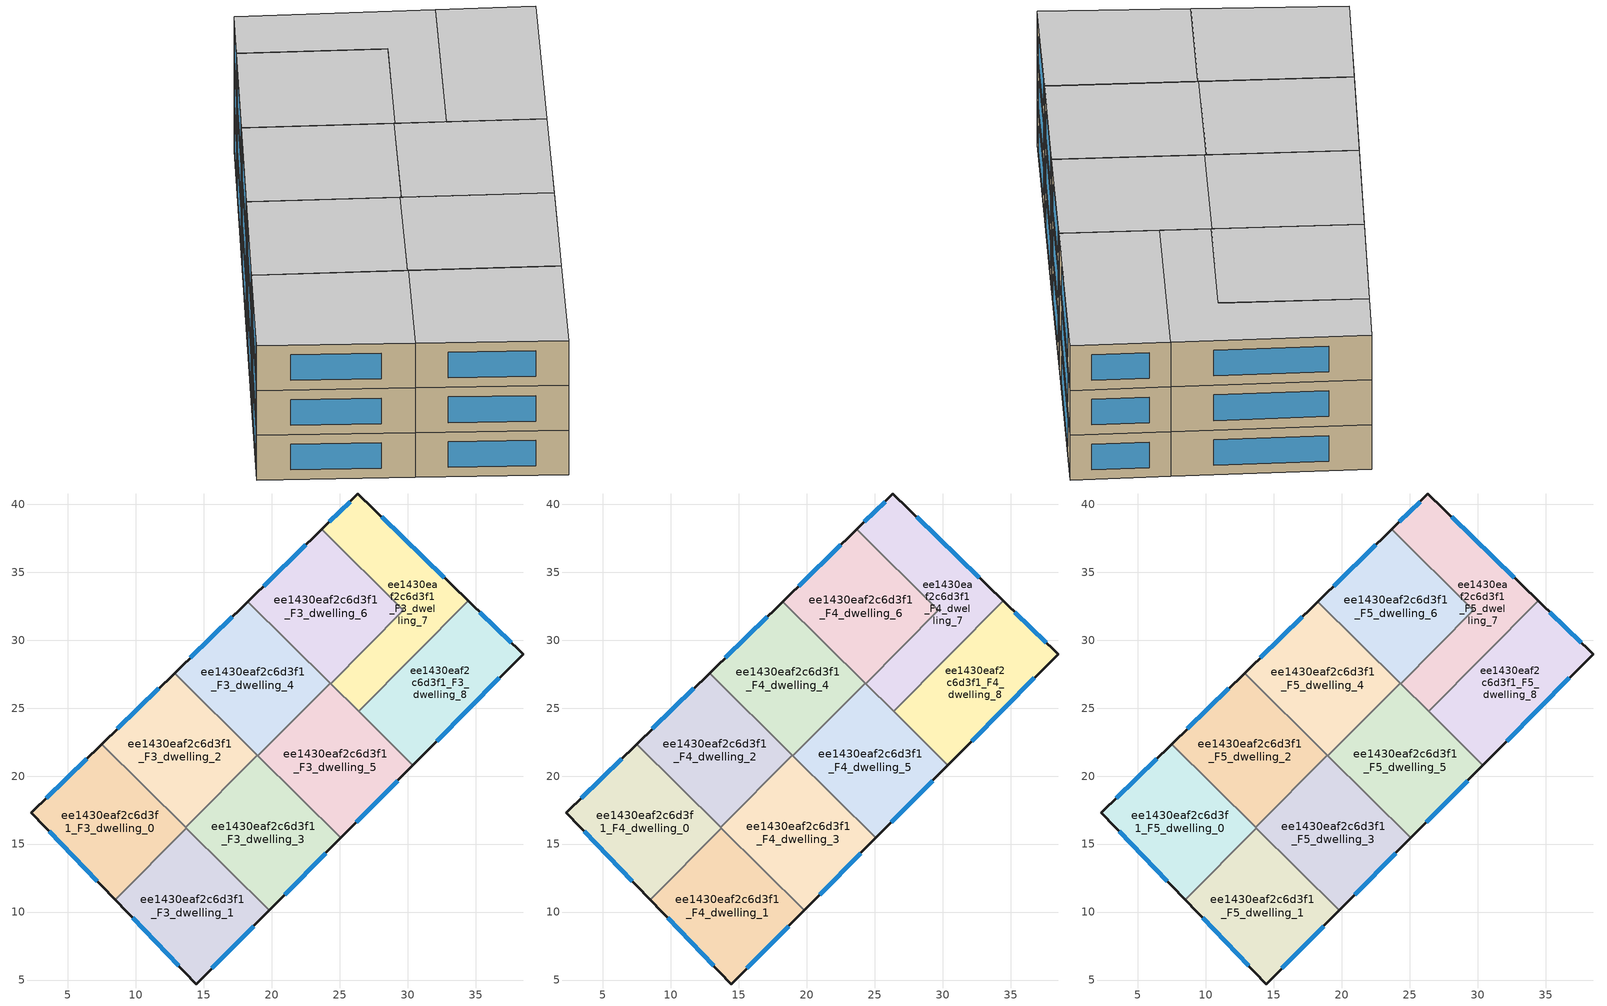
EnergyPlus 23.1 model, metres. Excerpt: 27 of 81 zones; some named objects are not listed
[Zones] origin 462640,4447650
ee1430eaf2c6d3f1_F3_dwelling_0
 floor to ee1430eaf2c6d3f1_F2_dwelling_0 (EU_floor_Construction): 13.72,16.18 8.49,10.9 2.33,17.31 7.49,22.35 z9
 wall outside (EU_wall_Construction): 7.49,22.35 2.33,17.31 8.49,10.9 z9:12
 wall to ee1430eaf2c6d3f1_F3_dwelling_1 (EU_wall_Construction): 8.49,10.9 13.72,16.18 z9:12
 wall to ee1430eaf2c6d3f1_F3_dwelling_2 (EU_wall_Construction): 13.68,16.22 7.49,22.35 z9:12
 wall to ee1430eaf2c6d3f1_F3_dwelling_3 (EU_wall_Construction): 13.72,16.18 13.68,16.22 z9:12
 window (EU_Window_Construction): 3.65,15.94 7.17,12.27 / 6.39,21.27 3.43,18.39 z9.64:11.36
ee1430eaf2c6d3f1_F3_dwelling_1
 floor to ee1430eaf2c6d3f1_F2_dwelling_1 (EU_floor_Construction): 19.82,10.13 14.44,4.71 8.49,10.9 13.72,16.18 z9
 wall outside (EU_wall_Construction): 8.49,10.9 14.44,4.71 19.82,10.13 z9:12
 wall to ee1430eaf2c6d3f1_F3_dwelling_3 (EU_wall_Construction): 19.82,10.13 13.72,16.18 z9:12
 window (EU_Window_Construction): 9.76,9.57 13.17,6.03 / 15.59,5.87 18.67,8.97 z9.64:11.36
ee1430eaf2c6d3f1_F3_dwelling_2
 floor to ee1430eaf2c6d3f1_F2_dwelling_2 (EU_floor_Construction): 18.95,21.54 13.68,16.22 7.49,22.35 12.85,27.58 z9
 wall outside (EU_wall_Construction): 12.85,27.58 7.49,22.35 z9:12
 wall to ee1430eaf2c6d3f1_F3_dwelling_3 (EU_wall_Construction): 13.68,16.22 18.95,21.54 z9:12
 wall to ee1430eaf2c6d3f1_F3_dwelling_4 (EU_wall_Construction): 18.95,21.54 12.85,27.58 z9:12
 window (EU_Window_Construction): 11.7,26.46 8.64,23.47 z9.64:11.36
ee1430eaf2c6d3f1_F3_dwelling_3
 floor to ee1430eaf2c6d3f1_F2_dwelling_3 (EU_floor_Construction): 25.09,15.45 19.82,10.13 13.68,16.22 18.95,21.54 z9
 wall outside (EU_wall_Construction): 19.82,10.13 25.09,15.45 z9:12
 wall to ee1430eaf2c6d3f1_F3_dwelling_5 (EU_wall_Construction): 25.09,15.45 18.99,21.49 z9:12
 wall to ee1430eaf2c6d3f1_F3_dwelling_4 (EU_wall_Construction): 18.99,21.49 18.95,21.54 z9:12
 window (EU_Window_Construction): 20.95,11.27 23.96,14.31 z9.64:11.36
ee1430eaf2c6d3f1_F3_dwelling_4
 floor to ee1430eaf2c6d3f1_F2_dwelling_4 (EU_floor_Construction): 24.3,26.85 18.99,21.49 12.85,27.58 18.25,32.85 z9
 wall outside (EU_wall_Construction): 18.25,32.85 12.85,27.58 z9:12
 wall to ee1430eaf2c6d3f1_F3_dwelling_5 (EU_wall_Construction): 18.99,21.49 24.3,26.85 z9:12
 wall to ee1430eaf2c6d3f1_F3_dwelling_6 (EU_wall_Construction): 24.3,26.85 18.25,32.85 z9:12
 window (EU_Window_Construction): 17.09,31.72 14.01,28.71 z9.64:11.36
ee1430eaf2c6d3f1_F3_dwelling_5
 floor to ee1430eaf2c6d3f1_F2_dwelling_5 (EU_floor_Construction): 30.4,20.8 25.09,15.45 18.99,21.49 24.3,26.85 z9
 wall outside (EU_wall_Construction): 25.09,15.45 30.4,20.8 z9:12
 wall to ee1430eaf2c6d3f1_F3_dwelling_8 (EU_wall_Construction): 30.4,20.8 26.39,24.78 z9:12
 wall to ee1430eaf2c6d3f1_F3_dwelling_7 (EU_wall_Construction): 26.39,24.78 24.34,26.8 z9:12
 wall to ee1430eaf2c6d3f1_F3_dwelling_6 (EU_wall_Construction): 24.34,26.8 24.3,26.85 z9:12
 window (EU_Window_Construction): 26.23,16.6 29.26,19.66 z9.64:11.36
ee1430eaf2c6d3f1_F3_dwelling_6
 floor to ee1430eaf2c6d3f1_F2_dwelling_6 (EU_floor_Construction): 29.69,32.2 24.34,26.8 18.25,32.85 23.68,38.15 z9
 wall outside (EU_wall_Construction): 23.68,38.15 18.25,32.85 z9:12
 wall to ee1430eaf2c6d3f1_F3_dwelling_7 (EU_wall_Construction): 24.34,26.8 29.69,32.2 23.68,38.15 z9:12
 window (EU_Window_Construction): 22.52,37.02 19.41,33.98 z9.64:11.36
ee1430eaf2c6d3f1_F3_dwelling_7
 floor to ee1430eaf2c6d3f1_F2_dwelling_7 (EU_floor_Construction): 34.44,32.9 26.39,24.78 24.34,26.8 29.69,32.2 23.68,38.15 26.35,40.76 z9
 wall outside (EU_wall_Construction): 34.44,32.9 26.35,40.76 23.68,38.15 z9:12
 wall to ee1430eaf2c6d3f1_F3_dwelling_8 (EU_wall_Construction): 26.39,24.78 34.44,32.9 z9:12
 window (EU_Window_Construction): 25.78,40.2 24.25,38.71 / 32.71,34.59 28.08,39.07 z9.64:11.36
ee1430eaf2c6d3f1_F3_dwelling_8
 floor to ee1430eaf2c6d3f1_F2_dwelling_8 (EU_floor_Construction): 38.49,28.97 30.4,20.8 26.39,24.78 34.44,32.9 z9
 wall outside (EU_wall_Construction): 30.4,20.8 38.49,28.97 34.44,32.9 z9:12
 window (EU_Window_Construction): 37.63,29.82 35.31,32.06 / 32.13,22.55 36.76,27.23 z9.64:11.36
ee1430eaf2c6d3f1_F4_dwelling_0
 floor to ee1430eaf2c6d3f1_F3_dwelling_0 (EU_floor_Construction): 13.72,16.18 8.49,10.9 2.33,17.31 7.49,22.35 z12
 wall outside (EU_wall_Construction): 7.49,22.35 2.33,17.31 8.49,10.9 z12:15
 wall to ee1430eaf2c6d3f1_F4_dwelling_1 (EU_wall_Construction): 8.49,10.9 13.72,16.18 z12:15
 wall to ee1430eaf2c6d3f1_F4_dwelling_2 (EU_wall_Construction): 13.68,16.22 7.49,22.35 z12:15
 wall to ee1430eaf2c6d3f1_F4_dwelling_3 (EU_wall_Construction): 13.72,16.18 13.68,16.22 z12:15
 window (EU_Window_Construction): 3.65,15.94 7.17,12.27 / 6.39,21.27 3.43,18.39 z12.64:14.36
ee1430eaf2c6d3f1_F4_dwelling_1
 floor to ee1430eaf2c6d3f1_F3_dwelling_1 (EU_floor_Construction): 19.82,10.13 14.44,4.71 8.49,10.9 13.72,16.18 z12
 wall outside (EU_wall_Construction): 8.49,10.9 14.44,4.71 19.82,10.13 z12:15
 wall to ee1430eaf2c6d3f1_F4_dwelling_3 (EU_wall_Construction): 19.82,10.13 13.72,16.18 z12:15
 window (EU_Window_Construction): 9.76,9.57 13.17,6.03 / 15.59,5.87 18.67,8.97 z12.64:14.36
ee1430eaf2c6d3f1_F4_dwelling_2
 floor to ee1430eaf2c6d3f1_F3_dwelling_2 (EU_floor_Construction): 18.95,21.54 13.68,16.22 7.49,22.35 12.85,27.58 z12
 wall outside (EU_wall_Construction): 12.85,27.58 7.49,22.35 z12:15
 wall to ee1430eaf2c6d3f1_F4_dwelling_3 (EU_wall_Construction): 13.68,16.22 18.95,21.54 z12:15
 wall to ee1430eaf2c6d3f1_F4_dwelling_4 (EU_wall_Construction): 18.95,21.54 12.85,27.58 z12:15
 window (EU_Window_Construction): 11.7,26.46 8.64,23.47 z12.64:14.36
ee1430eaf2c6d3f1_F4_dwelling_3
 floor to ee1430eaf2c6d3f1_F3_dwelling_3 (EU_floor_Construction): 25.09,15.45 19.82,10.13 13.68,16.22 18.95,21.54 z12
 wall outside (EU_wall_Construction): 19.82,10.13 25.09,15.45 z12:15
 wall to ee1430eaf2c6d3f1_F4_dwelling_5 (EU_wall_Construction): 25.09,15.45 18.99,21.49 z12:15
 wall to ee1430eaf2c6d3f1_F4_dwelling_4 (EU_wall_Construction): 18.99,21.49 18.95,21.54 z12:15
 window (EU_Window_Construction): 20.95,11.27 23.96,14.31 z12.64:14.36
ee1430eaf2c6d3f1_F4_dwelling_4
 floor to ee1430eaf2c6d3f1_F3_dwelling_4 (EU_floor_Construction): 24.3,26.85 18.99,21.49 12.85,27.58 18.25,32.85 z12
 wall outside (EU_wall_Construction): 18.25,32.85 12.85,27.58 z12:15
 wall to ee1430eaf2c6d3f1_F4_dwelling_5 (EU_wall_Construction): 18.99,21.49 24.3,26.85 z12:15
 wall to ee1430eaf2c6d3f1_F4_dwelling_6 (EU_wall_Construction): 24.3,26.85 18.25,32.85 z12:15
 window (EU_Window_Construction): 17.09,31.72 14.01,28.71 z12.64:14.36
ee1430eaf2c6d3f1_F4_dwelling_5
 floor to ee1430eaf2c6d3f1_F3_dwelling_5 (EU_floor_Construction): 30.4,20.8 25.09,15.45 18.99,21.49 24.3,26.85 z12
 wall outside (EU_wall_Construction): 25.09,15.45 30.4,20.8 z12:15
 wall to ee1430eaf2c6d3f1_F4_dwelling_8 (EU_wall_Construction): 30.4,20.8 26.39,24.78 z12:15
 wall to ee1430eaf2c6d3f1_F4_dwelling_7 (EU_wall_Construction): 26.39,24.78 24.34,26.8 z12:15
 wall to ee1430eaf2c6d3f1_F4_dwelling_6 (EU_wall_Construction): 24.34,26.8 24.3,26.85 z12:15
 window (EU_Window_Construction): 26.23,16.6 29.26,19.66 z12.64:14.36
ee1430eaf2c6d3f1_F4_dwelling_6
 floor to ee1430eaf2c6d3f1_F3_dwelling_6 (EU_floor_Construction): 29.69,32.2 24.34,26.8 18.25,32.85 23.68,38.15 z12
 wall outside (EU_wall_Construction): 23.68,38.15 18.25,32.85 z12:15
 wall to ee1430eaf2c6d3f1_F4_dwelling_7 (EU_wall_Construction): 24.34,26.8 29.69,32.2 23.68,38.15 z12:15
 window (EU_Window_Construction): 22.52,37.02 19.41,33.98 z12.64:14.36
ee1430eaf2c6d3f1_F4_dwelling_7
 floor to ee1430eaf2c6d3f1_F3_dwelling_7 (EU_floor_Construction): 34.44,32.9 26.39,24.78 24.34,26.8 29.69,32.2 23.68,38.15 26.35,40.76 z12
 wall outside (EU_wall_Construction): 34.44,32.9 26.35,40.76 23.68,38.15 z12:15
 wall to ee1430eaf2c6d3f1_F4_dwelling_8 (EU_wall_Construction): 26.39,24.78 34.44,32.9 z12:15
 window (EU_Window_Construction): 25.78,40.2 24.25,38.71 / 32.71,34.59 28.08,39.07 z12.64:14.36
ee1430eaf2c6d3f1_F4_dwelling_8
 floor to ee1430eaf2c6d3f1_F3_dwelling_8 (EU_floor_Construction): 38.49,28.97 30.4,20.8 26.39,24.78 34.44,32.9 z12
 wall outside (EU_wall_Construction): 30.4,20.8 38.49,28.97 34.44,32.9 z12:15
 window (EU_Window_Construction): 37.63,29.82 35.31,32.06 / 32.13,22.55 36.76,27.23 z12.64:14.36
ee1430eaf2c6d3f1_F5_dwelling_0
 floor to ee1430eaf2c6d3f1_F4_dwelling_0 (EU_floor_Construction): 13.72,16.18 8.49,10.9 2.33,17.31 7.49,22.35 z15
 wall outside (EU_wall_Construction): 7.49,22.35 2.33,17.31 8.49,10.9 z15:18
 wall to ee1430eaf2c6d3f1_F5_dwelling_1 (EU_wall_Construction): 8.49,10.9 13.72,16.18 z15:18
 wall to ee1430eaf2c6d3f1_F5_dwelling_2 (EU_wall_Construction): 13.68,16.22 7.49,22.35 z15:18
 wall to ee1430eaf2c6d3f1_F5_dwelling_3 (EU_wall_Construction): 13.72,16.18 13.68,16.22 z15:18
 window (EU_Window_Construction): 3.65,15.94 7.17,12.27 / 6.39,21.27 3.43,18.39 z15.64:17.36
 ceiling to ee1430eaf2c6d3f1_F6_dwelling_0 (EU_floor_Construction): 8.49,10.9 13.72,16.18 7.49,22.35 2.33,17.31 z18
ee1430eaf2c6d3f1_F5_dwelling_1
 floor to ee1430eaf2c6d3f1_F4_dwelling_1 (EU_floor_Construction): 19.82,10.13 14.44,4.71 8.49,10.9 13.72,16.18 z15
 wall outside (EU_wall_Construction): 8.49,10.9 14.44,4.71 19.82,10.13 z15:18
 wall to ee1430eaf2c6d3f1_F5_dwelling_3 (EU_wall_Construction): 19.82,10.13 13.72,16.18 z15:18
 window (EU_Window_Construction): 9.76,9.57 13.17,6.03 / 15.59,5.87 18.67,8.97 z15.64:17.36
 ceiling to ee1430eaf2c6d3f1_F6_dwelling_1 (EU_floor_Construction): 14.44,4.71 19.82,10.13 13.72,16.18 8.49,10.9 z18
ee1430eaf2c6d3f1_F5_dwelling_2
 floor to ee1430eaf2c6d3f1_F4_dwelling_2 (EU_floor_Construction): 18.95,21.54 13.68,16.22 7.49,22.35 12.85,27.58 z15
 wall outside (EU_wall_Construction): 12.85,27.58 7.49,22.35 z15:18
 wall to ee1430eaf2c6d3f1_F5_dwelling_3 (EU_wall_Construction): 13.68,16.22 18.95,21.54 z15:18
 wall to ee1430eaf2c6d3f1_F5_dwelling_4 (EU_wall_Construction): 18.95,21.54 12.85,27.58 z15:18
 window (EU_Window_Construction): 11.7,26.46 8.64,23.47 z15.64:17.36
 ceiling to ee1430eaf2c6d3f1_F6_dwelling_2 (EU_floor_Construction): 13.68,16.22 18.95,21.54 12.85,27.58 7.49,22.35 z18
ee1430eaf2c6d3f1_F5_dwelling_3
 floor to ee1430eaf2c6d3f1_F4_dwelling_3 (EU_floor_Construction): 25.09,15.45 19.82,10.13 13.68,16.22 18.95,21.54 z15
 wall outside (EU_wall_Construction): 19.82,10.13 25.09,15.45 z15:18
 wall to ee1430eaf2c6d3f1_F5_dwelling_5 (EU_wall_Construction): 25.09,15.45 18.99,21.49 z15:18
 wall to ee1430eaf2c6d3f1_F5_dwelling_4 (EU_wall_Construction): 18.99,21.49 18.95,21.54 z15:18
 window (EU_Window_Construction): 20.95,11.27 23.96,14.31 z15.64:17.36
 ceiling to ee1430eaf2c6d3f1_F6_dwelling_3 (EU_floor_Construction): 19.82,10.13 25.09,15.45 18.95,21.54 13.68,16.22 z18
ee1430eaf2c6d3f1_F5_dwelling_4
 floor to ee1430eaf2c6d3f1_F4_dwelling_4 (EU_floor_Construction): 24.3,26.85 18.99,21.49 12.85,27.58 18.25,32.85 z15
 wall outside (EU_wall_Construction): 18.25,32.85 12.85,27.58 z15:18
 wall to ee1430eaf2c6d3f1_F5_dwelling_5 (EU_wall_Construction): 18.99,21.49 24.3,26.85 z15:18
 wall to ee1430eaf2c6d3f1_F5_dwelling_6 (EU_wall_Construction): 24.3,26.85 18.25,32.85 z15:18
 window (EU_Window_Construction): 17.09,31.72 14.01,28.71 z15.64:17.36
 ceiling to ee1430eaf2c6d3f1_F6_dwelling_4 (EU_floor_Construction): 18.99,21.49 24.3,26.85 18.25,32.85 12.85,27.58 z18
ee1430eaf2c6d3f1_F5_dwelling_5
 floor to ee1430eaf2c6d3f1_F4_dwelling_5 (EU_floor_Construction): 30.4,20.8 25.09,15.45 18.99,21.49 24.3,26.85 z15
 wall outside (EU_wall_Construction): 25.09,15.45 30.4,20.8 z15:18
 wall to ee1430eaf2c6d3f1_F5_dwelling_8 (EU_wall_Construction): 30.4,20.8 26.39,24.78 z15:18
 wall to ee1430eaf2c6d3f1_F5_dwelling_7 (EU_wall_Construction): 26.39,24.78 24.34,26.8 z15:18
 wall to ee1430eaf2c6d3f1_F5_dwelling_6 (EU_wall_Construction): 24.34,26.8 24.3,26.85 z15:18
 window (EU_Window_Construction): 26.23,16.6 29.26,19.66 z15.64:17.36
 ceiling to ee1430eaf2c6d3f1_F6_dwelling_5 (EU_floor_Construction): 25.09,15.45 30.4,20.8 24.3,26.85 18.99,21.49 z18
ee1430eaf2c6d3f1_F5_dwelling_6
 floor to ee1430eaf2c6d3f1_F4_dwelling_6 (EU_floor_Construction): 29.69,32.2 24.34,26.8 18.25,32.85 23.68,38.15 z15
 wall outside (EU_wall_Construction): 23.68,38.15 18.25,32.85 z15:18
 wall to ee1430eaf2c6d3f1_F5_dwelling_7 (EU_wall_Construction): 24.34,26.8 29.69,32.2 23.68,38.15 z15:18
 window (EU_Window_Construction): 22.52,37.02 19.41,33.98 z15.64:17.36
 ceiling to ee1430eaf2c6d3f1_F6_dwelling_6 (EU_floor_Construction): 24.34,26.8 29.69,32.2 23.68,38.15 18.25,32.85 z18
ee1430eaf2c6d3f1_F5_dwelling_7
 floor to ee1430eaf2c6d3f1_F4_dwelling_7 (EU_floor_Construction): 34.44,32.9 26.39,24.78 24.34,26.8 29.69,32.2 23.68,38.15 26.35,40.76 z15
 wall outside (EU_wall_Construction): 34.44,32.9 26.35,40.76 23.68,38.15 z15:18
 wall to ee1430eaf2c6d3f1_F5_dwelling_8 (EU_wall_Construction): 26.39,24.78 34.44,32.9 z15:18
 window (EU_Window_Construction): 25.78,40.2 24.25,38.71 / 32.71,34.59 28.08,39.07 z15.64:17.36
 ceiling to ee1430eaf2c6d3f1_F6_dwelling_7 (EU_floor_Construction): 26.39,24.78 34.44,32.9 26.35,40.76 23.68,38.15 29.69,32.2 24.34,26.8 z18
ee1430eaf2c6d3f1_F5_dwelling_8
 floor to ee1430eaf2c6d3f1_F4_dwelling_8 (EU_floor_Construction): 38.49,28.97 30.4,20.8 26.39,24.78 34.44,32.9 z15
 wall outside (EU_wall_Construction): 30.4,20.8 38.49,28.97 34.44,32.9 z15:18
 window (EU_Window_Construction): 37.63,29.82 35.31,32.06 / 32.13,22.55 36.76,27.23 z15.64:17.36
 ceiling to ee1430eaf2c6d3f1_F6_dwelling_8 (EU_floor_Construction): 30.4,20.8 38.49,28.97 34.44,32.9 26.39,24.78 z18
[Building]
EU S2 Campaign: North Axis=0; Terrain=City; Solar Distribution=FullExterior
[Site:Location]
Yerevan-Zvartnots.Intl.AP: Latitude=40.15; Longitude=44.383; Time Zone=4; Elevation=854
[SizingPeriod:WeatherFileDays]
AnnualSizingPeriod: Begin Month=1; Begin Day of Month=1; End Month=12; End Day of Month=31; Day of Week for Start Day=Monday; Use Weather File Daylight Saving Period=No; Use Weather File Rain and Snow Indicators=No
[MATERIAL]
EU_InternalMass_Material: Roughness=MediumRough; Thickness=0.1; Conductivity=1; Density=1800; Specific Heat=900; Thermal Absorptance=0.9; Solar Absorptance=0.7; Visible Absorptance=0.7
[MATERIAL:NOMASS] Roughness=MediumRough; Thermal Absorptance=0.9; Solar Absorptance=0.7; Visible Absorptance=0.7
Name | Thermal Resistance
EU_wall_NoMass | 1.05043
EU_floor_NoMass | 0.478065
[WINDOWMATERIAL:SIMPLEGLAZINGSYSTEM]
EU_Window_SimpleGlazing: UFactor=2.5566; Solar Heat Gain Coefficient=0.75; Visible Transmittance=0.75
[CONSTRUCTION]
EU_wall_Construction: EU_wall_NoMass
EU_floor_Construction: EU_floor_NoMass
EU_Window_Construction: EU_Window_SimpleGlazing
EU_InternalMass_Construction: EU_InternalMass_Material
[ZONE] Type=1; Multiplier=1; Ceiling Height=autocalculate; Floor Area=autocalculate; Part of Total Floor Area=Yes
Name | Volume
ee1430eaf2c6d3f1_F3_dwelling_0; ee1430eaf2c6d3f1_F4_dwelling_0; ee1430eaf2c6d3f1_F5_dwelling_0 | 194.138
ee1430eaf2c6d3f1_F3_dwelling_1; ee1430eaf2c6d3f1_F4_dwelling_1; ee1430eaf2c6d3f1_F5_dwelling_1 | 194.13
ee1430eaf2c6d3f1_F3_dwelling_2; ee1430eaf2c6d3f1_F4_dwelling_2; ee1430eaf2c6d3f1_F5_dwelling_2 | 194.147
ee1430eaf2c6d3f1_F3_dwelling_3; ee1430eaf2c6d3f1_F4_dwelling_3; ee1430eaf2c6d3f1_F5_dwelling_3 | 194.153
ee1430eaf2c6d3f1_F3_dwelling_4; ee1430eaf2c6d3f1_F4_dwelling_4; ee1430eaf2c6d3f1_F5_dwelling_4 | 194.134
ee1430eaf2c6d3f1_F3_dwelling_5; ee1430eaf2c6d3f1_F4_dwelling_5; ee1430eaf2c6d3f1_F5_dwelling_5 | 194.141
ee1430eaf2c6d3f1_F3_dwelling_6; ee1430eaf2c6d3f1_F4_dwelling_6; ee1430eaf2c6d3f1_F5_dwelling_6 | 194.139
ee1430eaf2c6d3f1_F3_dwelling_7; ee1430eaf2c6d3f1_F4_dwelling_7; ee1430eaf2c6d3f1_F5_dwelling_7 | 194.127
ee1430eaf2c6d3f1_F3_dwelling_8; ee1430eaf2c6d3f1_F4_dwelling_8; ee1430eaf2c6d3f1_F5_dwelling_8 | 194.155
[INTERNALMASS] Construction=EU_InternalMass_Construction
Name | Zone or ZoneList | Surface Area
ee1430eaf2c6d3f1_F3_dwelling_0_EU_InternalMass | ee1430eaf2c6d3f1_F3_dwelling_0 | 64.7128
ee1430eaf2c6d3f1_F3_dwelling_1_EU_InternalMass | ee1430eaf2c6d3f1_F3_dwelling_1 | 64.7091
ee1430eaf2c6d3f1_F3_dwelling_2_EU_InternalMass | ee1430eaf2c6d3f1_F3_dwelling_2 | 64.714
ee1430eaf2c6d3f1_F3_dwelling_3_EU_InternalMass | ee1430eaf2c6d3f1_F3_dwelling_3 | 64.7165
ee1430eaf2c6d3f1_F3_dwelling_4_EU_InternalMass | ee1430eaf2c6d3f1_F3_dwelling_4 | 64.7122
ee1430eaf2c6d3f1_F3_dwelling_5_EU_InternalMass | ee1430eaf2c6d3f1_F3_dwelling_5 | 64.7121
ee1430eaf2c6d3f1_F3_dwelling_6_EU_InternalMass | ee1430eaf2c6d3f1_F3_dwelling_6 | 64.7114
ee1430eaf2c6d3f1_F3_dwelling_7_EU_InternalMass | ee1430eaf2c6d3f1_F3_dwelling_7 | 64.7089
ee1430eaf2c6d3f1_F3_dwelling_8_EU_InternalMass | ee1430eaf2c6d3f1_F3_dwelling_8 | 64.7163
ee1430eaf2c6d3f1_F4_dwelling_0_EU_InternalMass | ee1430eaf2c6d3f1_F4_dwelling_0 | 64.7128
ee1430eaf2c6d3f1_F4_dwelling_1_EU_InternalMass | ee1430eaf2c6d3f1_F4_dwelling_1 | 64.7091
ee1430eaf2c6d3f1_F4_dwelling_2_EU_InternalMass | ee1430eaf2c6d3f1_F4_dwelling_2 | 64.714
ee1430eaf2c6d3f1_F4_dwelling_3_EU_InternalMass | ee1430eaf2c6d3f1_F4_dwelling_3 | 64.7165
ee1430eaf2c6d3f1_F4_dwelling_4_EU_InternalMass | ee1430eaf2c6d3f1_F4_dwelling_4 | 64.7122
ee1430eaf2c6d3f1_F4_dwelling_5_EU_InternalMass | ee1430eaf2c6d3f1_F4_dwelling_5 | 64.7121
ee1430eaf2c6d3f1_F4_dwelling_6_EU_InternalMass | ee1430eaf2c6d3f1_F4_dwelling_6 | 64.7114
ee1430eaf2c6d3f1_F4_dwelling_7_EU_InternalMass | ee1430eaf2c6d3f1_F4_dwelling_7 | 64.7089
ee1430eaf2c6d3f1_F4_dwelling_8_EU_InternalMass | ee1430eaf2c6d3f1_F4_dwelling_8 | 64.7163
ee1430eaf2c6d3f1_F5_dwelling_0_EU_InternalMass | ee1430eaf2c6d3f1_F5_dwelling_0 | 64.7128
ee1430eaf2c6d3f1_F5_dwelling_1_EU_InternalMass | ee1430eaf2c6d3f1_F5_dwelling_1 | 64.7091
ee1430eaf2c6d3f1_F5_dwelling_2_EU_InternalMass | ee1430eaf2c6d3f1_F5_dwelling_2 | 64.714
ee1430eaf2c6d3f1_F5_dwelling_3_EU_InternalMass | ee1430eaf2c6d3f1_F5_dwelling_3 | 64.7165
ee1430eaf2c6d3f1_F5_dwelling_4_EU_InternalMass | ee1430eaf2c6d3f1_F5_dwelling_4 | 64.7122
ee1430eaf2c6d3f1_F5_dwelling_5_EU_InternalMass | ee1430eaf2c6d3f1_F5_dwelling_5 | 64.7121
ee1430eaf2c6d3f1_F5_dwelling_6_EU_InternalMass | ee1430eaf2c6d3f1_F5_dwelling_6 | 64.7114
ee1430eaf2c6d3f1_F5_dwelling_7_EU_InternalMass | ee1430eaf2c6d3f1_F5_dwelling_7 | 64.7089
ee1430eaf2c6d3f1_F5_dwelling_8_EU_InternalMass | ee1430eaf2c6d3f1_F5_dwelling_8 | 64.7163
[OTHEREQUIPMENT] Fuel Type=Electricity; Design Level Calculation Method=Watts/Area; Power per Zone Floor Area=1; Fraction Latent=0; Fraction Radiant=0; Fraction Lost=0; Carbon Dioxide Generation Rate=0; EndUse Subcategory=EU_Step8_InternalGains
Name | Zone or ZoneList or Space or SpaceList | Schedule
EU_Step8_InternalGain_ee1430eaf2c6d3f1_F3_dwelling_0_f000 | ee1430eaf2c6d3f1_F3_dwelling_0 | EU_Step8_GainSchedule_ee1430eaf2c6d3f1_F3_dwelling_0_f000
EU_Step8_InternalGain_ee1430eaf2c6d3f1_F3_dwelling_1_f000 | ee1430eaf2c6d3f1_F3_dwelling_1 | EU_Step8_GainSchedule_ee1430eaf2c6d3f1_F3_dwelling_1_f000
EU_Step8_InternalGain_ee1430eaf2c6d3f1_F3_dwelling_2_f000 | ee1430eaf2c6d3f1_F3_dwelling_2 | EU_Step8_GainSchedule_ee1430eaf2c6d3f1_F3_dwelling_2_f000
EU_Step8_InternalGain_ee1430eaf2c6d3f1_F3_dwelling_3_f000 | ee1430eaf2c6d3f1_F3_dwelling_3 | EU_Step8_GainSchedule_ee1430eaf2c6d3f1_F3_dwelling_3_f000
EU_Step8_InternalGain_ee1430eaf2c6d3f1_F3_dwelling_4_f000 | ee1430eaf2c6d3f1_F3_dwelling_4 | EU_Step8_GainSchedule_ee1430eaf2c6d3f1_F3_dwelling_4_f000
EU_Step8_InternalGain_ee1430eaf2c6d3f1_F3_dwelling_5_f000 | ee1430eaf2c6d3f1_F3_dwelling_5 | EU_Step8_GainSchedule_ee1430eaf2c6d3f1_F3_dwelling_5_f000
EU_Step8_InternalGain_ee1430eaf2c6d3f1_F3_dwelling_6_f000 | ee1430eaf2c6d3f1_F3_dwelling_6 | EU_Step8_GainSchedule_ee1430eaf2c6d3f1_F3_dwelling_6_f000
EU_Step8_InternalGain_ee1430eaf2c6d3f1_F3_dwelling_7_f000 | ee1430eaf2c6d3f1_F3_dwelling_7 | EU_Step8_GainSchedule_ee1430eaf2c6d3f1_F3_dwelling_7_f000
EU_Step8_InternalGain_ee1430eaf2c6d3f1_F3_dwelling_8_f000 | ee1430eaf2c6d3f1_F3_dwelling_8 | EU_Step8_GainSchedule_ee1430eaf2c6d3f1_F3_dwelling_8_f000
EU_Step8_InternalGain_ee1430eaf2c6d3f1_F4_dwelling_0_f000 | ee1430eaf2c6d3f1_F4_dwelling_0 | EU_Step8_GainSchedule_ee1430eaf2c6d3f1_F4_dwelling_0_f000
EU_Step8_InternalGain_ee1430eaf2c6d3f1_F4_dwelling_1_f000 | ee1430eaf2c6d3f1_F4_dwelling_1 | EU_Step8_GainSchedule_ee1430eaf2c6d3f1_F4_dwelling_1_f000
EU_Step8_InternalGain_ee1430eaf2c6d3f1_F4_dwelling_2_f000 | ee1430eaf2c6d3f1_F4_dwelling_2 | EU_Step8_GainSchedule_ee1430eaf2c6d3f1_F4_dwelling_2_f000
EU_Step8_InternalGain_ee1430eaf2c6d3f1_F4_dwelling_3_f000 | ee1430eaf2c6d3f1_F4_dwelling_3 | EU_Step8_GainSchedule_ee1430eaf2c6d3f1_F4_dwelling_3_f000
EU_Step8_InternalGain_ee1430eaf2c6d3f1_F4_dwelling_4_f000 | ee1430eaf2c6d3f1_F4_dwelling_4 | EU_Step8_GainSchedule_ee1430eaf2c6d3f1_F4_dwelling_4_f000
EU_Step8_InternalGain_ee1430eaf2c6d3f1_F4_dwelling_5_f000 | ee1430eaf2c6d3f1_F4_dwelling_5 | EU_Step8_GainSchedule_ee1430eaf2c6d3f1_F4_dwelling_5_f000
EU_Step8_InternalGain_ee1430eaf2c6d3f1_F4_dwelling_6_f000 | ee1430eaf2c6d3f1_F4_dwelling_6 | EU_Step8_GainSchedule_ee1430eaf2c6d3f1_F4_dwelling_6_f000
EU_Step8_InternalGain_ee1430eaf2c6d3f1_F4_dwelling_7_f000 | ee1430eaf2c6d3f1_F4_dwelling_7 | EU_Step8_GainSchedule_ee1430eaf2c6d3f1_F4_dwelling_7_f000
EU_Step8_InternalGain_ee1430eaf2c6d3f1_F4_dwelling_8_f000 | ee1430eaf2c6d3f1_F4_dwelling_8 | EU_Step8_GainSchedule_ee1430eaf2c6d3f1_F4_dwelling_8_f000
EU_Step8_InternalGain_ee1430eaf2c6d3f1_F5_dwelling_0_f000 | ee1430eaf2c6d3f1_F5_dwelling_0 | EU_Step8_GainSchedule_ee1430eaf2c6d3f1_F5_dwelling_0_f000
EU_Step8_InternalGain_ee1430eaf2c6d3f1_F5_dwelling_1_f000 | ee1430eaf2c6d3f1_F5_dwelling_1 | EU_Step8_GainSchedule_ee1430eaf2c6d3f1_F5_dwelling_1_f000
EU_Step8_InternalGain_ee1430eaf2c6d3f1_F5_dwelling_2_f000 | ee1430eaf2c6d3f1_F5_dwelling_2 | EU_Step8_GainSchedule_ee1430eaf2c6d3f1_F5_dwelling_2_f000
EU_Step8_InternalGain_ee1430eaf2c6d3f1_F5_dwelling_3_f000 | ee1430eaf2c6d3f1_F5_dwelling_3 | EU_Step8_GainSchedule_ee1430eaf2c6d3f1_F5_dwelling_3_f000
EU_Step8_InternalGain_ee1430eaf2c6d3f1_F5_dwelling_4_f000 | ee1430eaf2c6d3f1_F5_dwelling_4 | EU_Step8_GainSchedule_ee1430eaf2c6d3f1_F5_dwelling_4_f000
EU_Step8_InternalGain_ee1430eaf2c6d3f1_F5_dwelling_5_f000 | ee1430eaf2c6d3f1_F5_dwelling_5 | EU_Step8_GainSchedule_ee1430eaf2c6d3f1_F5_dwelling_5_f000
EU_Step8_InternalGain_ee1430eaf2c6d3f1_F5_dwelling_6_f000 | ee1430eaf2c6d3f1_F5_dwelling_6 | EU_Step8_GainSchedule_ee1430eaf2c6d3f1_F5_dwelling_6_f000
EU_Step8_InternalGain_ee1430eaf2c6d3f1_F5_dwelling_7_f000 | ee1430eaf2c6d3f1_F5_dwelling_7 | EU_Step8_GainSchedule_ee1430eaf2c6d3f1_F5_dwelling_7_f000
EU_Step8_InternalGain_ee1430eaf2c6d3f1_F5_dwelling_8_f000 | ee1430eaf2c6d3f1_F5_dwelling_8 | EU_Step8_GainSchedule_ee1430eaf2c6d3f1_F5_dwelling_8_f000
[ZONEVENTILATION:DESIGNFLOWRATE] Schedule=EU_AlwaysOn; Design Flow Rate Calculation Method=AirChanges/Hour; Air Changes per Hour=0.557805; Ventilation Type=Natural; Fan Pressure Rise=0; Fan Total Efficiency=1; Constant Term Coefficient=1; Temperature Term Coefficient=0; Velocity Term Coefficient=0; Velocity Squared Term Coefficient=0; Minimum Indoor Temperature=-100; Maximum Indoor Temperature=100; Delta Temperature=-100; Minimum Outdoor Temperature=-100; Maximum Outdoor Temperature=100; Maximum Wind Speed=40
Name | Zone or ZoneList or Space or SpaceList
EU_ConstantAir_ee1430eaf2c6d3f1_F3_dwelling_0 | ee1430eaf2c6d3f1_F3_dwelling_0
EU_ConstantAir_ee1430eaf2c6d3f1_F3_dwelling_1 | ee1430eaf2c6d3f1_F3_dwelling_1
EU_ConstantAir_ee1430eaf2c6d3f1_F3_dwelling_2 | ee1430eaf2c6d3f1_F3_dwelling_2
EU_ConstantAir_ee1430eaf2c6d3f1_F3_dwelling_3 | ee1430eaf2c6d3f1_F3_dwelling_3
EU_ConstantAir_ee1430eaf2c6d3f1_F3_dwelling_4 | ee1430eaf2c6d3f1_F3_dwelling_4
EU_ConstantAir_ee1430eaf2c6d3f1_F3_dwelling_5 | ee1430eaf2c6d3f1_F3_dwelling_5
EU_ConstantAir_ee1430eaf2c6d3f1_F3_dwelling_6 | ee1430eaf2c6d3f1_F3_dwelling_6
EU_ConstantAir_ee1430eaf2c6d3f1_F3_dwelling_7 | ee1430eaf2c6d3f1_F3_dwelling_7
EU_ConstantAir_ee1430eaf2c6d3f1_F3_dwelling_8 | ee1430eaf2c6d3f1_F3_dwelling_8
EU_ConstantAir_ee1430eaf2c6d3f1_F4_dwelling_0 | ee1430eaf2c6d3f1_F4_dwelling_0
EU_ConstantAir_ee1430eaf2c6d3f1_F4_dwelling_1 | ee1430eaf2c6d3f1_F4_dwelling_1
EU_ConstantAir_ee1430eaf2c6d3f1_F4_dwelling_2 | ee1430eaf2c6d3f1_F4_dwelling_2
EU_ConstantAir_ee1430eaf2c6d3f1_F4_dwelling_3 | ee1430eaf2c6d3f1_F4_dwelling_3
EU_ConstantAir_ee1430eaf2c6d3f1_F4_dwelling_4 | ee1430eaf2c6d3f1_F4_dwelling_4
EU_ConstantAir_ee1430eaf2c6d3f1_F4_dwelling_5 | ee1430eaf2c6d3f1_F4_dwelling_5
EU_ConstantAir_ee1430eaf2c6d3f1_F4_dwelling_6 | ee1430eaf2c6d3f1_F4_dwelling_6
EU_ConstantAir_ee1430eaf2c6d3f1_F4_dwelling_7 | ee1430eaf2c6d3f1_F4_dwelling_7
EU_ConstantAir_ee1430eaf2c6d3f1_F4_dwelling_8 | ee1430eaf2c6d3f1_F4_dwelling_8
EU_ConstantAir_ee1430eaf2c6d3f1_F5_dwelling_0 | ee1430eaf2c6d3f1_F5_dwelling_0
EU_ConstantAir_ee1430eaf2c6d3f1_F5_dwelling_1 | ee1430eaf2c6d3f1_F5_dwelling_1
EU_ConstantAir_ee1430eaf2c6d3f1_F5_dwelling_2 | ee1430eaf2c6d3f1_F5_dwelling_2
EU_ConstantAir_ee1430eaf2c6d3f1_F5_dwelling_3 | ee1430eaf2c6d3f1_F5_dwelling_3
EU_ConstantAir_ee1430eaf2c6d3f1_F5_dwelling_4 | ee1430eaf2c6d3f1_F5_dwelling_4
EU_ConstantAir_ee1430eaf2c6d3f1_F5_dwelling_5 | ee1430eaf2c6d3f1_F5_dwelling_5
EU_ConstantAir_ee1430eaf2c6d3f1_F5_dwelling_6 | ee1430eaf2c6d3f1_F5_dwelling_6
EU_ConstantAir_ee1430eaf2c6d3f1_F5_dwelling_7 | ee1430eaf2c6d3f1_F5_dwelling_7
EU_ConstantAir_ee1430eaf2c6d3f1_F5_dwelling_8 | ee1430eaf2c6d3f1_F5_dwelling_8
[HVACTEMPLATE:ZONE:IDEALLOADSAIRSYSTEM] System Availability Schedule=EU_AlwaysOn; Maximum Heating Supply Air Temperature=50; Minimum Cooling Supply Air Temperature=13; Maximum Heating Supply Air Humidity Ratio=0.0156; Minimum Cooling Supply Air Humidity Ratio=0.0077; Heating Limit=NoLimit; Cooling Limit=NoLimit; Heating Availability Schedule=EU_AlwaysOn; Cooling Availability Schedule=EU_CoolingOff; Dehumidification Control Type=ConstantSensibleHeatRatio; Cooling Sensible Heat Ratio=0.7; Dehumidification Setpoint=60; Humidification Control Type=None; Humidification Setpoint=30; Outdoor Air Method=None; Outdoor Air Flow Rate per Person=0.00944; Outdoor Air Flow Rate per Zone Floor Area=0; Outdoor Air Flow Rate per Zone=0; Demand Controlled Ventilation Type=None; Outdoor Air Economizer Type=NoEconomizer; Heat Recovery Type=None; Sensible Heat Recovery Effectiveness=0.7; Latent Heat Recovery Effectiveness=0.65
Name | Template Thermostat
ee1430eaf2c6d3f1_F3_dwelling_0 | EU_HeatOnly_ee1430eaf2c6d3f1_F3_dwelling_0
ee1430eaf2c6d3f1_F3_dwelling_1 | EU_HeatOnly_ee1430eaf2c6d3f1_F3_dwelling_1
ee1430eaf2c6d3f1_F3_dwelling_2 | EU_HeatOnly_ee1430eaf2c6d3f1_F3_dwelling_2
ee1430eaf2c6d3f1_F3_dwelling_3 | EU_HeatOnly_ee1430eaf2c6d3f1_F3_dwelling_3
ee1430eaf2c6d3f1_F3_dwelling_4 | EU_HeatOnly_ee1430eaf2c6d3f1_F3_dwelling_4
ee1430eaf2c6d3f1_F3_dwelling_5 | EU_HeatOnly_ee1430eaf2c6d3f1_F3_dwelling_5
ee1430eaf2c6d3f1_F3_dwelling_6 | EU_HeatOnly_ee1430eaf2c6d3f1_F3_dwelling_6
ee1430eaf2c6d3f1_F3_dwelling_7 | EU_HeatOnly_ee1430eaf2c6d3f1_F3_dwelling_7
ee1430eaf2c6d3f1_F3_dwelling_8 | EU_HeatOnly_ee1430eaf2c6d3f1_F3_dwelling_8
ee1430eaf2c6d3f1_F4_dwelling_0 | EU_HeatOnly_ee1430eaf2c6d3f1_F4_dwelling_0
ee1430eaf2c6d3f1_F4_dwelling_1 | EU_HeatOnly_ee1430eaf2c6d3f1_F4_dwelling_1
ee1430eaf2c6d3f1_F4_dwelling_2 | EU_HeatOnly_ee1430eaf2c6d3f1_F4_dwelling_2
ee1430eaf2c6d3f1_F4_dwelling_3 | EU_HeatOnly_ee1430eaf2c6d3f1_F4_dwelling_3
ee1430eaf2c6d3f1_F4_dwelling_4 | EU_HeatOnly_ee1430eaf2c6d3f1_F4_dwelling_4
ee1430eaf2c6d3f1_F4_dwelling_5 | EU_HeatOnly_ee1430eaf2c6d3f1_F4_dwelling_5
ee1430eaf2c6d3f1_F4_dwelling_6 | EU_HeatOnly_ee1430eaf2c6d3f1_F4_dwelling_6
ee1430eaf2c6d3f1_F4_dwelling_7 | EU_HeatOnly_ee1430eaf2c6d3f1_F4_dwelling_7
ee1430eaf2c6d3f1_F4_dwelling_8 | EU_HeatOnly_ee1430eaf2c6d3f1_F4_dwelling_8
ee1430eaf2c6d3f1_F5_dwelling_0 | EU_HeatOnly_ee1430eaf2c6d3f1_F5_dwelling_0
ee1430eaf2c6d3f1_F5_dwelling_1 | EU_HeatOnly_ee1430eaf2c6d3f1_F5_dwelling_1
ee1430eaf2c6d3f1_F5_dwelling_2 | EU_HeatOnly_ee1430eaf2c6d3f1_F5_dwelling_2
ee1430eaf2c6d3f1_F5_dwelling_3 | EU_HeatOnly_ee1430eaf2c6d3f1_F5_dwelling_3
ee1430eaf2c6d3f1_F5_dwelling_4 | EU_HeatOnly_ee1430eaf2c6d3f1_F5_dwelling_4
ee1430eaf2c6d3f1_F5_dwelling_5 | EU_HeatOnly_ee1430eaf2c6d3f1_F5_dwelling_5
ee1430eaf2c6d3f1_F5_dwelling_6 | EU_HeatOnly_ee1430eaf2c6d3f1_F5_dwelling_6
ee1430eaf2c6d3f1_F5_dwelling_7 | EU_HeatOnly_ee1430eaf2c6d3f1_F5_dwelling_7
ee1430eaf2c6d3f1_F5_dwelling_8 | EU_HeatOnly_ee1430eaf2c6d3f1_F5_dwelling_8
[SIZING:ZONE] Zone Cooling Design Supply Air Temperature Input Method=SupplyAirTemperature; Zone Cooling Design Supply Air Temperature=13; Zone Heating Design Supply Air Temperature Input Method=SupplyAirTemperature; Zone Heating Design Supply Air Temperature=50; Zone Cooling Design Supply Air Humidity Ratio=0.008; Zone Heating Design Supply Air Humidity Ratio=0.008; Cooling Design Air Flow Method=DesignDay; Cooling Design Air Flow Rate=0; Cooling Minimum Air Flow per Zone Floor Area=0.000762; Cooling Minimum Air Flow=0; Cooling Minimum Air Flow Fraction=0.2; Heating Design Air Flow Method=DesignDay; Heating Design Air Flow Rate=0; Heating Maximum Air Flow per Zone Floor Area=0.002032; Heating Maximum Air Flow=0.141576; Heating Maximum Air Flow Fraction=0.3; Account for Dedicated Outdoor Air System=No; Dedicated Outdoor Air System Control Strategy=NeutralSupplyAir; Dedicated Outdoor Air Low Setpoint Temperature for Design=autosize; Dedicated Outdoor Air High Setpoint Temperature for Design=autosize; Zone Load Sizing Method=Sensible Load Only No Latent Load; Zone Latent Cooling Design Supply Air Humidity Ratio Input Method=HumidityRatioDifference; Zone Cooling Design Supply Air Humidity Ratio Difference=0.005; Zone Latent Heating Design Supply Air Humidity Ratio Input Method=HumidityRatioDifference; Zone Humidification Design Supply Air Humidity Ratio Difference=0.005
ee1430eaf2c6d3f1_F3_dwelling_0; ee1430eaf2c6d3f1_F3_dwelling_1; ee1430eaf2c6d3f1_F3_dwelling_2; ee1430eaf2c6d3f1_F3_dwelling_3; ee1430eaf2c6d3f1_F3_dwelling_4; ee1430eaf2c6d3f1_F3_dwelling_5; ee1430eaf2c6d3f1_F3_dwelling_6; ee1430eaf2c6d3f1_F3_dwelling_7; ee1430eaf2c6d3f1_F3_dwelling_8; ee1430eaf2c6d3f1_F4_dwelling_0; ee1430eaf2c6d3f1_F4_dwelling_1; ee1430eaf2c6d3f1_F4_dwelling_2; ee1430eaf2c6d3f1_F4_dwelling_3; ee1430eaf2c6d3f1_F4_dwelling_4; ee1430eaf2c6d3f1_F4_dwelling_5; ee1430eaf2c6d3f1_F4_dwelling_6; ee1430eaf2c6d3f1_F4_dwelling_7; ee1430eaf2c6d3f1_F4_dwelling_8; ee1430eaf2c6d3f1_F5_dwelling_0; ee1430eaf2c6d3f1_F5_dwelling_1; ee1430eaf2c6d3f1_F5_dwelling_2; ee1430eaf2c6d3f1_F5_dwelling_3; ee1430eaf2c6d3f1_F5_dwelling_4; ee1430eaf2c6d3f1_F5_dwelling_5; ee1430eaf2c6d3f1_F5_dwelling_6; ee1430eaf2c6d3f1_F5_dwelling_7; ee1430eaf2c6d3f1_F5_dwelling_8
[SCHEDULE:CONSTANT]
Name | Hourly Value
EU_AlwaysOn | 1
EU_CoolingOff | 0
[SCHEDULE:FILE] Column Number=1; Rows to Skip at Top=0; Number of Hours of Data=8760; Column Separator=Comma; Interpolate to Timestep=No; Minutes per Item=60; Adjust Schedule for Daylight Savings=Yes
Name | File
EU_Step8_GainSchedule_ee1430eaf2c6d3f1_F3_dwelling_0_f000 | ../../schedules/ee1430eaf2c6d3f1/ee1430eaf2c6d3f1_F3_dwelling_0_f000_gain.csv
EU_Step8_GainSchedule_ee1430eaf2c6d3f1_F3_dwelling_1_f000 | ../../schedules/ee1430eaf2c6d3f1/ee1430eaf2c6d3f1_F3_dwelling_1_f000_gain.csv
EU_Step8_GainSchedule_ee1430eaf2c6d3f1_F3_dwelling_2_f000 | ../../schedules/ee1430eaf2c6d3f1/ee1430eaf2c6d3f1_F3_dwelling_2_f000_gain.csv
EU_Step8_GainSchedule_ee1430eaf2c6d3f1_F3_dwelling_3_f000 | ../../schedules/ee1430eaf2c6d3f1/ee1430eaf2c6d3f1_F3_dwelling_3_f000_gain.csv
EU_Step8_GainSchedule_ee1430eaf2c6d3f1_F3_dwelling_4_f000 | ../../schedules/ee1430eaf2c6d3f1/ee1430eaf2c6d3f1_F3_dwelling_4_f000_gain.csv
EU_Step8_GainSchedule_ee1430eaf2c6d3f1_F3_dwelling_5_f000 | ../../schedules/ee1430eaf2c6d3f1/ee1430eaf2c6d3f1_F3_dwelling_5_f000_gain.csv
EU_Step8_GainSchedule_ee1430eaf2c6d3f1_F3_dwelling_6_f000 | ../../schedules/ee1430eaf2c6d3f1/ee1430eaf2c6d3f1_F3_dwelling_6_f000_gain.csv
EU_Step8_GainSchedule_ee1430eaf2c6d3f1_F3_dwelling_7_f000 | ../../schedules/ee1430eaf2c6d3f1/ee1430eaf2c6d3f1_F3_dwelling_7_f000_gain.csv
EU_Step8_GainSchedule_ee1430eaf2c6d3f1_F3_dwelling_8_f000 | ../../schedules/ee1430eaf2c6d3f1/ee1430eaf2c6d3f1_F3_dwelling_8_f000_gain.csv
EU_Step8_GainSchedule_ee1430eaf2c6d3f1_F4_dwelling_0_f000 | ../../schedules/ee1430eaf2c6d3f1/ee1430eaf2c6d3f1_F4_dwelling_0_f000_gain.csv
EU_Step8_GainSchedule_ee1430eaf2c6d3f1_F4_dwelling_1_f000 | ../../schedules/ee1430eaf2c6d3f1/ee1430eaf2c6d3f1_F4_dwelling_1_f000_gain.csv
EU_Step8_GainSchedule_ee1430eaf2c6d3f1_F4_dwelling_2_f000 | ../../schedules/ee1430eaf2c6d3f1/ee1430eaf2c6d3f1_F4_dwelling_2_f000_gain.csv
EU_Step8_GainSchedule_ee1430eaf2c6d3f1_F4_dwelling_3_f000 | ../../schedules/ee1430eaf2c6d3f1/ee1430eaf2c6d3f1_F4_dwelling_3_f000_gain.csv
EU_Step8_GainSchedule_ee1430eaf2c6d3f1_F4_dwelling_4_f000 | ../../schedules/ee1430eaf2c6d3f1/ee1430eaf2c6d3f1_F4_dwelling_4_f000_gain.csv
EU_Step8_GainSchedule_ee1430eaf2c6d3f1_F4_dwelling_5_f000 | ../../schedules/ee1430eaf2c6d3f1/ee1430eaf2c6d3f1_F4_dwelling_5_f000_gain.csv
EU_Step8_GainSchedule_ee1430eaf2c6d3f1_F4_dwelling_6_f000 | ../../schedules/ee1430eaf2c6d3f1/ee1430eaf2c6d3f1_F4_dwelling_6_f000_gain.csv
EU_Step8_GainSchedule_ee1430eaf2c6d3f1_F4_dwelling_7_f000 | ../../schedules/ee1430eaf2c6d3f1/ee1430eaf2c6d3f1_F4_dwelling_7_f000_gain.csv
EU_Step8_GainSchedule_ee1430eaf2c6d3f1_F4_dwelling_8_f000 | ../../schedules/ee1430eaf2c6d3f1/ee1430eaf2c6d3f1_F4_dwelling_8_f000_gain.csv
EU_Step8_GainSchedule_ee1430eaf2c6d3f1_F5_dwelling_0_f000 | ../../schedules/ee1430eaf2c6d3f1/ee1430eaf2c6d3f1_F5_dwelling_0_f000_gain.csv
EU_Step8_GainSchedule_ee1430eaf2c6d3f1_F5_dwelling_1_f000 | ../../schedules/ee1430eaf2c6d3f1/ee1430eaf2c6d3f1_F5_dwelling_1_f000_gain.csv
EU_Step8_GainSchedule_ee1430eaf2c6d3f1_F5_dwelling_2_f000 | ../../schedules/ee1430eaf2c6d3f1/ee1430eaf2c6d3f1_F5_dwelling_2_f000_gain.csv
EU_Step8_GainSchedule_ee1430eaf2c6d3f1_F5_dwelling_3_f000 | ../../schedules/ee1430eaf2c6d3f1/ee1430eaf2c6d3f1_F5_dwelling_3_f000_gain.csv
EU_Step8_GainSchedule_ee1430eaf2c6d3f1_F5_dwelling_4_f000 | ../../schedules/ee1430eaf2c6d3f1/ee1430eaf2c6d3f1_F5_dwelling_4_f000_gain.csv
EU_Step8_GainSchedule_ee1430eaf2c6d3f1_F5_dwelling_5_f000 | ../../schedules/ee1430eaf2c6d3f1/ee1430eaf2c6d3f1_F5_dwelling_5_f000_gain.csv
EU_Step8_GainSchedule_ee1430eaf2c6d3f1_F5_dwelling_6_f000 | ../../schedules/ee1430eaf2c6d3f1/ee1430eaf2c6d3f1_F5_dwelling_6_f000_gain.csv
EU_Step8_GainSchedule_ee1430eaf2c6d3f1_F5_dwelling_7_f000 | ../../schedules/ee1430eaf2c6d3f1/ee1430eaf2c6d3f1_F5_dwelling_7_f000_gain.csv
EU_Step8_GainSchedule_ee1430eaf2c6d3f1_F5_dwelling_8_f000 | ../../schedules/ee1430eaf2c6d3f1/ee1430eaf2c6d3f1_F5_dwelling_8_f000_gain.csv
